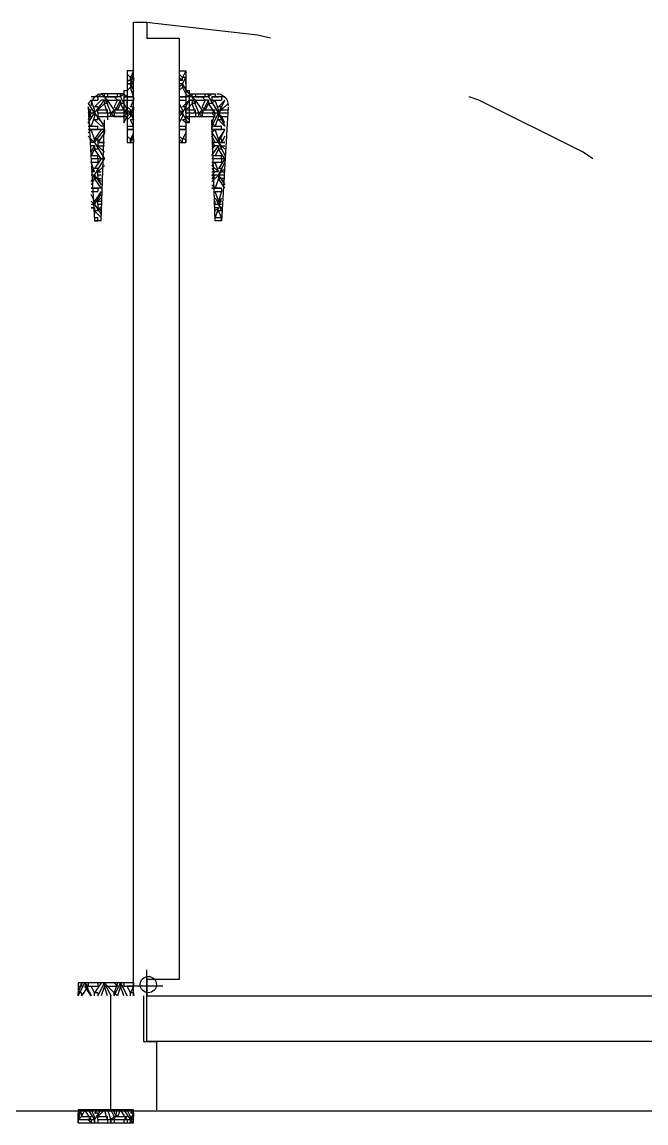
# Model space of a CAD drawing. Header units: millimetres. Extents: x -973 to 28250, y -35942 to 8545.
# Drawn here: x 3964 to 4505, y -11 to 942 of the extents above; entities that cross this region are included whole.
import ezdxf

# ---------------------------------------------------------------- set-up
doc = ezdxf.new("R2010")
doc.units = ezdxf.units.MM
doc.layers.add('R02_DUVAR', color=7, linetype='Continuous')
doc.layers.add('R02_KOT', color=4, linetype='Continuous')

# ---------------------------------------------------------------- blocks, each defined once
blk = doc.blocks.new('R02_SRC_K02')
at = {"color": 133, "linetype": 'Continuous', "lineweight": 25, "true_color": 0x6ec1dd}
for p, q in [((54378.488, 7078.503), (54378.488, 7162.803)), ((54374.541, 7161.393), (54374.541, 7079.913)), ((54373.977, 7158.574), (54374.259, 7158.01)), ((54373.977, 7158.574), (54373.977, 7152.371)), ((54374.541, 7158.574), (54373.977, 7158.574)), ((54373.977, 7158.01), (54373.977, 7158.01)), ((54373.977, 7158.01), (54374.259, 7158.01)), ((54373.977, 7157.446), (54373.977, 7157.728)), ((54373.977, 7157.728), (54373.977, 7157.728)), ((54374.259, 7158.01), (54374.541, 7158.292)), ((54374.541, 7158.01), (54374.259, 7157.728)), ((54374.259, 7157.728), (54374.259, 7158.01)), ((54374.259, 7157.728), (54374.541, 7157.728)), ((54378.488, 7158.574), (54378.77, 7158.01)), ((54378.488, 7158.01), (54378.488, 7157.728)), ((54378.488, 7158.01), (54378.77, 7158.01)), ((54378.77, 7157.446), (54378.488, 7157.728)), ((54378.488, 7157.728), (54378.488, 7157.728)), ((54378.77, 7158.01), (54379.052, 7158.292)), ((54378.77, 7157.728), (54378.77, 7158.01)), ((54379.052, 7157.728), (54378.77, 7157.728)), ((54378.77, 7157.728), (54379.052, 7157.728)), ((54373.695, 7156.882), (54373.695, 7156.882)), ((54373.977, 7157.446), (54373.977, 7157.446)), ((54374.259, 7157.446), (54373.977, 7156.882)), ((54373.977, 7157.446), (54373.977, 7157.446)), ((54373.977, 7157.446), (54373.977, 7157.446)), ((54373.977, 7157.164), (54373.977, 7157.164)), ((54373.977, 7157.164), (54374.259, 7157.164)), ((54373.977, 7156.6), (54374.259, 7157.164)), ((54374.259, 7157.446), (54374.541, 7157.446)), ((54374.259, 7157.446), (54374.259, 7157.164)), ((54374.259, 7157.446), (54374.541, 7157.446)), ((54374.259, 7157.164), (54374.541, 7156.882)), ((54378.77, 7157.446), (54378.488, 7156.882)), ((54378.77, 7157.446), (54378.488, 7157.446)), ((54378.488, 7157.164), (54378.488, 7157.446)), ((54378.488, 7157.446), (54378.488, 7157.446)), ((54378.488, 7157.164), (54378.77, 7157.164)), ((54378.488, 7156.319), (54378.77, 7157.164)), ((54378.77, 7157.446), (54378.77, 7157.164)), ((54378.77, 7157.446), (54379.052, 7157.446)), ((54378.77, 7157.164), (54379.052, 7156.882)), ((54379.334, 7156.882), (54379.052, 7156.882)), ((54379.052, 7156.882), (54379.052, 7156.319)), ((54379.334, 7156.882), (54379.334, 7154.063)), ((54370.594, 7156.319), (54371.721, 7156.319)), ((54370.594, 7156.037), (54370.594, 7156.037)), ((54370.594, 7156.037), (54371.157, 7155.473)), ((54370.875, 7156.319), (54370.875, 7156.319)), ((54370.875, 7156.319), (54370.875, 7156.037)), ((54371.721, 7156.037), (54370.875, 7156.037)), ((54371.721, 7156.319), (54371.157, 7156.319)), ((54371.157, 7155.191), (54371.439, 7156.037)), ((54371.439, 7156.6), (54371.439, 7156.319)), ((54371.439, 7156.6), (54371.439, 7156.319)), ((54373.695, 7156.6), (54371.439, 7156.6)), ((54371.721, 7155.755), (54371.439, 7156.037)), ((54372.003, 7156.319), (54371.721, 7156.6)), ((54371.721, 7156.319), (54371.721, 7156.319)), ((54371.721, 7156.319), (54371.721, 7156.037)), ((54372.003, 7156.319), (54372.003, 7156.6)), ((54372.003, 7156.319), (54372.285, 7156.319)), ((54372.567, 7154.909), (54372.003, 7156.037)), ((54372.003, 7156.037), (54372.003, 7155.755)), ((54372.003, 7156.037), (54372.285, 7156.037)), ((54372.285, 7156.319), (54372.285, 7156.6)), ((54372.567, 7156.319), (54372.285, 7156.319)), ((54372.567, 7156.319), (54372.285, 7156.037)), ((54373.131, 7156.319), (54372.285, 7156.319)), ((54373.131, 7156.037), (54372.285, 7156.037)), ((54372.285, 7156.037), (54372.567, 7155.473)), ((54372.567, 7155.191), (54373.131, 7156.037)), ((54373.131, 7156.6), (54373.131, 7156.319)), ((54373.131, 7156.6), (54373.131, 7156.319)), ((54373.413, 7156.319), (54373.131, 7156.319)), ((54373.413, 7156.319), (54373.131, 7156.037)), ((54373.131, 7155.755), (54373.131, 7156.037)), ((54373.413, 7156.319), (54373.413, 7156.6)), ((54373.413, 7156.319), (54373.413, 7156.6)), ((54373.413, 7156.319), (54373.695, 7156.319)), ((54373.695, 7156.037), (54373.413, 7156.037)), ((54373.413, 7156.037), (54373.413, 7155.755)), ((54373.413, 7156.037), (54373.695, 7156.037)), ((54373.695, 7156.319), (54373.977, 7156.6)), ((54373.695, 7156.319), (54373.977, 7156.319)), ((54373.695, 7156.319), (54373.695, 7156.319)), ((54373.977, 7155.473), (54373.695, 7156.037)), ((54373.695, 7156.037), (54373.695, 7156.037)), ((54373.977, 7156.319), (54374.541, 7156.319)), ((54373.977, 7156.319), (54373.977, 7156.319)), ((54373.977, 7156.319), (54373.977, 7156.037)), ((54373.977, 7156.319), (54373.977, 7156.319)), ((54374.541, 7156.319), (54373.977, 7156.319)), ((54373.977, 7156.037), (54373.977, 7156.037)), ((54373.977, 7156.037), (54373.977, 7156.037)), ((54374.541, 7156.037), (54373.977, 7156.037)), ((54378.488, 7156.319), (54379.052, 7156.319)), ((54378.488, 7156.319), (54378.488, 7156.319)), ((54378.488, 7156.319), (54378.488, 7156.037)), ((54379.052, 7156.319), (54378.488, 7156.319)), ((54379.052, 7156.037), (54378.488, 7156.037)), ((54378.488, 7156.037), (54378.77, 7155.473)), ((54379.334, 7156.6), (54379.052, 7156.319)), ((54379.052, 7156.319), (54379.334, 7156.319)), ((54379.334, 7156.319), (54379.052, 7156.319)), ((54379.334, 7156.037), (54379.052, 7156.037)), ((54379.616, 7156.319), (54379.334, 7156.6)), ((54379.334, 7156.6), (54381.307, 7156.6)), ((54379.334, 7156.319), (54379.334, 7156.319)), ((54379.334, 7156.319), (54379.334, 7156.319)), ((54379.334, 7156.319), (54379.334, 7156.037)), ((54379.334, 7156.319), (54379.334, 7156.319)), ((54379.334, 7156.037), (54379.334, 7156.037)), ((54379.616, 7156.319), (54379.616, 7156.6)), ((54379.616, 7156.319), (54379.898, 7156.319)), ((54380.179, 7154.909), (54379.616, 7156.037)), ((54379.616, 7156.037), (54379.616, 7155.755)), ((54379.616, 7156.037), (54379.898, 7156.037)), ((54379.898, 7156.319), (54379.898, 7156.6)), ((54380.179, 7156.319), (54379.898, 7156.319)), ((54380.179, 7156.319), (54379.898, 7156.037)), ((54380.743, 7156.319), (54379.898, 7156.319)), ((54380.743, 7156.037), (54379.898, 7156.037)), ((54379.898, 7156.037), (54380.179, 7155.473)), ((54380.179, 7155.191), (54380.743, 7156.037)), ((54380.743, 7156.6), (54380.743, 7156.319)), ((54380.743, 7156.6), (54380.743, 7156.319)), ((54381.025, 7156.319), (54380.743, 7156.319)), ((54381.025, 7156.319), (54380.743, 7156.037)), ((54380.743, 7155.755), (54380.743, 7156.037)), ((54381.025, 7156.319), (54381.025, 7156.6)), ((54381.025, 7156.319), (54381.025, 7156.6)), ((54381.025, 7156.319), (54381.307, 7156.319)), ((54381.025, 7156.037), (54381.025, 7155.755)), ((54381.025, 7156.037), (54381.307, 7156.037)), ((54381.307, 7156.319), (54381.589, 7156.6)), ((54381.307, 7156.037), (54381.871, 7155.473)), ((54381.589, 7156.319), (54381.589, 7156.319)), ((54381.589, 7156.319), (54381.589, 7156.037)), ((54381.589, 7156.319), (54381.589, 7156.319)), ((54382.153, 7156.037), (54381.589, 7156.037)), ((54381.871, 7155.191), (54382.153, 7156.037)), ((54382.435, 7155.755), (54382.153, 7156.037)), ((54370.312, 7155.755), (54370.875, 7155.191)), ((54370.312, 7155.473), (54370.875, 7145.605)), ((54370.875, 7155.191), (54370.312, 7155.191)), ((54370.875, 7155.473), (54370.875, 7155.191)), ((54370.875, 7155.473), (54371.157, 7155.473)), ((54371.157, 7154.909), (54370.875, 7155.191)), ((54371.157, 7154.909), (54370.875, 7154.627)), ((54371.157, 7154.909), (54371.157, 7155.191)), ((54371.157, 7154.909), (54371.439, 7154.909)), ((54371.157, 7154.909), (54371.157, 7154.627)), ((54371.157, 7154.909), (54371.439, 7154.909)), ((54371.439, 7154.909), (54372.003, 7155.755)), ((54371.721, 7154.909), (54371.439, 7155.191)), ((54372.567, 7155.191), (54371.439, 7155.191)), ((54371.721, 7154.909), (54371.439, 7154.627)), ((54371.439, 7154.909), (54371.721, 7154.063)), ((54371.721, 7155.755), (54372.003, 7155.755)), ((54372.003, 7155.755), (54372.285, 7155.191)), ((54372.567, 7155.473), (54372.285, 7155.191)), ((54372.567, 7155.473), (54372.567, 7155.473)), ((54372.567, 7154.909), (54372.567, 7155.191)), ((54372.849, 7154.909), (54372.567, 7155.191)), ((54372.567, 7154.909), (54372.567, 7154.627)), ((54372.567, 7154.909), (54372.567, 7154.627)), ((54372.849, 7154.909), (54372.567, 7154.627)), ((54372.849, 7154.627), (54372.849, 7154.909)), ((54372.849, 7154.909), (54373.131, 7154.909)), ((54372.849, 7154.909), (54373.131, 7154.909)), ((54373.131, 7155.755), (54373.413, 7155.755)), ((54373.131, 7154.909), (54373.413, 7155.755)), ((54373.131, 7154.909), (54373.131, 7155.191)), ((54373.695, 7155.191), (54373.131, 7155.191)), ((54373.131, 7154.909), (54373.131, 7154.627)), ((54373.131, 7154.909), (54373.131, 7154.627)), ((54373.413, 7155.755), (54373.695, 7155.473)), ((54373.695, 7155.473), (54373.977, 7155.191)), ((54373.977, 7155.191), (54373.695, 7155.191)), ((54373.695, 7154.909), (54373.977, 7154.909)), ((54373.977, 7155.473), (54373.977, 7155.191)), ((54373.977, 7155.473), (54374.259, 7155.473)), ((54373.977, 7154.909), (54373.977, 7155.191)), ((54373.977, 7155.191), (54373.977, 7155.191)), ((54373.977, 7155.191), (54373.977, 7155.191)), ((54373.977, 7154.909), (54373.977, 7154.909)), ((54373.977, 7154.909), (54373.977, 7154.627)), ((54374.259, 7155.191), (54374.541, 7155.755)), ((54374.259, 7154.909), (54374.259, 7155.191)), ((54374.259, 7154.909), (54374.541, 7154.909)), ((54374.259, 7154.909), (54374.541, 7154.909)), ((54374.259, 7154.909), (54374.259, 7154.627)), ((54374.259, 7154.909), (54374.541, 7154.909)), ((54378.488, 7155.473), (54378.488, 7155.191)), ((54378.488, 7155.473), (54378.77, 7155.473)), ((54378.77, 7154.909), (54378.488, 7155.191)), ((54378.488, 7155.191), (54378.488, 7155.191)), ((54378.77, 7154.909), (54378.488, 7154.627)), ((54378.77, 7154.909), (54378.77, 7155.191)), ((54378.77, 7154.909), (54379.052, 7154.909)), ((54378.77, 7154.909), (54378.77, 7154.627)), ((54378.77, 7154.909), (54379.052, 7154.909)), ((54379.334, 7154.909), (54379.052, 7155.191)), ((54379.334, 7155.191), (54379.052, 7155.191)), ((54379.052, 7154.909), (54379.334, 7155.191)), ((54379.052, 7154.909), (54379.334, 7154.909)), ((54379.052, 7154.909), (54379.052, 7154.909)), ((54379.052, 7154.909), (54379.052, 7154.909)), ((54379.052, 7154.909), (54379.334, 7154.627)), ((54379.334, 7155.755), (54379.616, 7155.755)), ((54379.334, 7155.191), (54379.616, 7155.755)), ((54380.179, 7155.191), (54379.334, 7155.191)), ((54379.334, 7154.909), (54379.334, 7154.627)), ((54379.616, 7155.755), (54379.898, 7155.191)), ((54380.179, 7155.473), (54379.898, 7155.191)), ((54380.179, 7155.473), (54380.179, 7155.473)), ((54380.179, 7154.909), (54380.179, 7155.191)), ((54380.461, 7154.909), (54380.179, 7155.191)), ((54380.179, 7154.909), (54380.179, 7154.627)), ((54380.179, 7154.909), (54380.179, 7154.627)), ((54380.461, 7154.909), (54380.179, 7154.627)), ((54380.461, 7154.627), (54380.461, 7154.909)), ((54380.461, 7154.909), (54380.743, 7154.909)), ((54380.461, 7154.909), (54380.743, 7154.909)), ((54380.743, 7155.755), (54381.025, 7155.755)), ((54380.743, 7154.909), (54381.025, 7155.755)), ((54380.743, 7154.909), (54380.743, 7155.191)), ((54381.589, 7155.191), (54380.743, 7155.191)), ((54380.743, 7154.909), (54380.743, 7154.627)), ((54380.743, 7154.909), (54380.743, 7154.345)), ((54381.025, 7155.755), (54381.589, 7155.191)), ((54381.589, 7155.473), (54381.589, 7155.191)), ((54381.589, 7155.473), (54381.871, 7155.473)), ((54381.589, 7154.909), (54381.589, 7155.191)), ((54381.589, 7154.909), (54381.589, 7154.627)), ((54381.871, 7154.909), (54381.871, 7155.191)), ((54381.871, 7154.909), (54382.435, 7154.909)), ((54381.871, 7154.909), (54382.153, 7154.909)), ((54381.871, 7154.909), (54381.871, 7154.627)), ((54381.871, 7154.909), (54382.153, 7154.909)), ((54382.153, 7154.909), (54382.435, 7155.473)), ((54382.435, 7154.909), (54382.153, 7155.191)), ((54382.435, 7155.191), (54382.153, 7155.191)), ((54382.435, 7154.909), (54382.153, 7154.627)), ((54382.153, 7154.909), (54382.435, 7154.345)), ((54382.435, 7155.755), (54382.435, 7155.755)), ((54370.875, 7154.627), (54370.312, 7154.627)), ((54370.594, 7154.063), (54370.875, 7154.627)), ((54370.594, 7153.781), (54371.157, 7154.345)), ((54370.875, 7154.345), (54370.875, 7154.627)), ((54370.875, 7154.345), (54371.157, 7154.345)), ((54371.157, 7154.627), (54371.439, 7153.781)), ((54372.567, 7154.627), (54371.439, 7154.627)), ((54371.439, 7145.605), (54371.721, 7154.345)), ((54371.721, 7154.063), (54371.439, 7153.781)), ((54371.721, 7154.063), (54371.721, 7154.063)), ((54373.695, 7154.627), (54372.003, 7154.627)), ((54372.003, 7154.345), (54372.003, 7154.345)), ((54372.567, 7154.627), (54372.285, 7154.627)), ((54372.285, 7154.627), (54372.285, 7154.627)), ((54372.567, 7154.627), (54372.567, 7154.627)), ((54373.695, 7154.627), (54373.131, 7154.627)), ((54373.977, 7154.627), (54373.695, 7154.627)), ((54373.695, 7154.345), (54373.977, 7154.627)), ((54373.977, 7154.345), (54373.695, 7154.063)), ((54373.695, 7154.063), (54373.977, 7154.063)), ((54373.695, 7154.063), (54373.695, 7154.063)), ((54373.977, 7154.345), (54373.977, 7154.627)), ((54373.977, 7154.627), (54373.977, 7154.627)), ((54373.977, 7154.627), (54373.977, 7154.627)), ((54373.977, 7154.345), (54374.259, 7154.345)), ((54373.977, 7154.063), (54374.259, 7154.345)), ((54374.259, 7154.627), (54374.541, 7154.063)), ((54378.488, 7154.345), (54378.488, 7154.627)), ((54378.488, 7154.627), (54378.488, 7154.627)), ((54378.488, 7154.345), (54378.77, 7154.345)), ((54378.488, 7153.781), (54378.77, 7154.345)), ((54378.77, 7154.627), (54379.052, 7154.345)), ((54379.334, 7154.627), (54379.052, 7154.627)), ((54379.334, 7154.627), (54379.052, 7154.627)), ((54379.052, 7154.345), (54379.052, 7154.063)), ((54380.179, 7154.627), (54379.334, 7154.627)), ((54379.334, 7154.627), (54380.743, 7154.627)), ((54380.179, 7154.627), (54379.898, 7154.627)), ((54379.898, 7154.627), (54379.898, 7154.627)), ((54380.179, 7154.627), (54380.179, 7154.627)), ((54381.589, 7154.627), (54380.743, 7154.627)), ((54380.743, 7154.345), (54380.743, 7154.345)), ((54381.025, 7153.781), (54381.589, 7154.627)), ((54381.307, 7145.605), (54381.025, 7154.345)), ((54381.025, 7154.063), (54381.025, 7154.063)), ((54381.025, 7154.063), (54381.025, 7154.063)), ((54381.307, 7153.781), (54381.871, 7154.345)), ((54381.589, 7154.345), (54381.589, 7154.627)), ((54381.589, 7154.345), (54381.871, 7154.345)), ((54381.871, 7154.627), (54382.153, 7153.781)), ((54382.435, 7154.627), (54382.153, 7154.627)), ((54382.435, 7154.063), (54382.153, 7153.781)), ((54382.435, 7154.063), (54382.435, 7154.063)), ((54370.594, 7153.781), (54370.594, 7153.781)), ((54371.157, 7152.371), (54370.594, 7153.499)), ((54370.594, 7153.499), (54371.721, 7153.499)), ((54370.594, 7153.499), (54370.594, 7153.499)), ((54370.594, 7153.499), (54371.157, 7152.653)), ((54370.594, 7152.935), (54370.875, 7152.371)), ((54370.875, 7153.499), (54370.875, 7153.781)), ((54371.721, 7153.781), (54370.875, 7153.781)), ((54370.875, 7153.499), (54370.875, 7153.499)), ((54371.721, 7153.499), (54370.875, 7153.499)), ((54371.157, 7152.653), (54371.439, 7153.499)), ((54371.721, 7153.217), (54371.439, 7153.499)), ((54371.439, 7152.371), (54371.721, 7152.935)), ((54371.721, 7153.499), (54371.721, 7153.781)), ((54371.721, 7153.499), (54371.721, 7153.499)), ((54371.721, 7153.217), (54371.721, 7153.217)), ((54373.977, 7153.499), (54373.977, 7153.781)), ((54374.541, 7153.781), (54373.977, 7153.781)), ((54373.977, 7153.499), (54374.541, 7153.499)), ((54373.977, 7153.499), (54373.977, 7153.499)), ((54374.541, 7153.499), (54373.977, 7153.499)), ((54373.977, 7153.217), (54374.259, 7152.653)), ((54374.259, 7152.653), (54374.541, 7152.935)), ((54378.488, 7153.499), (54378.488, 7153.781)), ((54379.052, 7153.781), (54378.488, 7153.781)), ((54378.488, 7153.499), (54379.052, 7153.499)), ((54378.488, 7153.499), (54378.488, 7153.499)), ((54379.052, 7153.499), (54378.488, 7153.499)), ((54378.488, 7153.217), (54378.77, 7152.653)), ((54378.77, 7152.371), (54378.488, 7152.935)), ((54378.77, 7152.653), (54379.052, 7152.935)), ((54381.025, 7153.781), (54381.025, 7153.781)), ((54381.025, 7153.781), (54381.307, 7153.781)), ((54381.025, 7153.499), (54382.435, 7153.499)), ((54381.025, 7153.499), (54381.025, 7153.499)), ((54381.025, 7153.499), (54381.025, 7153.217)), ((54381.025, 7153.499), (54381.307, 7153.499)), ((54381.025, 7153.217), (54381.025, 7153.217)), ((54381.025, 7153.217), (54381.025, 7153.217)), ((54381.025, 7153.217), (54381.589, 7152.371)), ((54381.307, 7153.499), (54381.871, 7152.653)), ((54381.589, 7153.499), (54381.589, 7153.781)), ((54382.435, 7153.781), (54381.589, 7153.781)), ((54381.589, 7153.499), (54381.589, 7153.499)), ((54382.435, 7153.499), (54381.589, 7153.499)), ((54381.871, 7152.653), (54382.153, 7153.499)), ((54382.435, 7153.217), (54382.153, 7153.499)), ((54370.875, 7152.371), (54370.594, 7152.371)), ((54370.875, 7152.089), (54370.594, 7152.089)), ((54370.594, 7151.807), (54370.875, 7152.089)), ((54370.875, 7152.653), (54370.875, 7152.371)), ((54370.875, 7152.653), (54371.157, 7152.653)), ((54371.157, 7152.371), (54370.875, 7152.371)), ((54371.157, 7152.371), (54370.875, 7152.089)), ((54370.875, 7151.807), (54370.875, 7152.089)), ((54371.157, 7152.371), (54371.157, 7152.653)), ((54371.157, 7152.371), (54371.439, 7152.371)), ((54371.721, 7151.244), (54371.157, 7152.089)), ((54371.157, 7152.089), (54371.157, 7151.807)), ((54371.157, 7152.089), (54371.439, 7152.089)), ((54371.721, 7152.371), (54371.439, 7152.371)), ((54371.721, 7152.371), (54371.439, 7152.089)), ((54371.721, 7152.371), (54371.439, 7152.371)), ((54371.721, 7152.089), (54371.439, 7152.089)), ((54371.439, 7152.089), (54371.721, 7151.807)), ((54373.977, 7152.371), (54373.977, 7152.653)), ((54373.977, 7152.653), (54373.977, 7152.653)), ((54373.977, 7152.653), (54374.259, 7152.653)), ((54374.541, 7152.371), (54373.977, 7152.371)), ((54374.541, 7152.653), (54374.259, 7152.371)), ((54374.259, 7152.371), (54374.259, 7152.653)), ((54378.488, 7152.653), (54378.488, 7152.371)), ((54378.488, 7152.653), (54378.77, 7152.653)), ((54378.77, 7152.371), (54378.77, 7152.653)), ((54381.025, 7152.371), (54381.589, 7152.371)), ((54381.589, 7152.371), (54381.025, 7152.371)), ((54381.589, 7152.089), (54381.025, 7152.089)), ((54381.025, 7151.526), (54381.589, 7152.089)), ((54381.589, 7152.653), (54381.589, 7152.371)), ((54381.589, 7152.653), (54381.871, 7152.653)), ((54381.589, 7152.371), (54381.589, 7152.371)), ((54381.589, 7152.371), (54381.589, 7152.089)), ((54381.589, 7151.807), (54381.589, 7152.089)), ((54381.871, 7152.371), (54381.871, 7152.653)), ((54381.871, 7152.371), (54382.153, 7152.371)), ((54381.871, 7152.371), (54382.153, 7152.371)), ((54382.153, 7151.526), (54381.871, 7152.089)), ((54381.871, 7152.089), (54381.871, 7151.807)), ((54381.871, 7152.089), (54382.153, 7152.089)), ((54382.153, 7152.371), (54382.153, 7152.653)), ((54382.153, 7152.371), (54382.153, 7152.371)), ((54382.153, 7152.371), (54382.153, 7152.371)), ((54382.153, 7152.089), (54382.153, 7152.089)), ((54382.153, 7152.089), (54382.153, 7152.089)), ((54382.153, 7152.089), (54382.153, 7152.089)), ((54370.594, 7150.962), (54371.157, 7151.807)), ((54370.875, 7151.807), (54371.157, 7151.807)), ((54370.875, 7150.962), (54370.875, 7151.244)), ((54371.721, 7151.244), (54370.875, 7151.244)), ((54371.157, 7151.807), (54371.439, 7151.244)), ((54371.721, 7151.244), (54371.439, 7151.244)), ((54371.721, 7151.244), (54371.721, 7151.244)), ((54371.721, 7151.244), (54371.721, 7151.244)), ((54381.307, 7150.962), (54381.871, 7151.807)), ((54381.589, 7151.807), (54381.871, 7151.807)), ((54381.589, 7150.962), (54381.589, 7151.244)), ((54382.153, 7151.244), (54381.589, 7151.244)), ((54381.871, 7151.807), (54382.153, 7151.244)), ((54370.594, 7150.962), (54371.721, 7150.962)), ((54370.594, 7150.962), (54370.594, 7150.962)), ((54370.594, 7150.962), (54370.594, 7150.962)), ((54370.594, 7150.962), (54371.157, 7150.116)), ((54370.594, 7150.116), (54370.875, 7149.834)), ((54370.875, 7150.962), (54370.875, 7150.68)), ((54371.721, 7150.68), (54370.875, 7150.68)), ((54370.875, 7150.116), (54370.875, 7149.834)), ((54370.875, 7150.116), (54371.157, 7150.116)), ((54371.157, 7149.834), (54371.439, 7150.68)), ((54371.721, 7150.398), (54371.157, 7149.834)), ((54371.721, 7150.398), (54371.439, 7150.68)), ((54371.439, 7149.834), (54371.721, 7150.116)), ((54371.721, 7150.68), (54371.721, 7150.68)), ((54381.025, 7150.962), (54382.153, 7150.962)), ((54381.025, 7150.962), (54381.025, 7150.962)), ((54381.025, 7150.962), (54381.307, 7150.962)), ((54381.025, 7150.962), (54381.025, 7150.962)), ((54381.025, 7150.962), (54381.307, 7150.962)), ((54381.025, 7150.398), (54381.589, 7149.834)), ((54381.307, 7150.962), (54381.871, 7150.116)), ((54381.589, 7150.962), (54381.589, 7150.68)), ((54382.153, 7150.68), (54381.589, 7150.68)), ((54381.589, 7150.116), (54381.589, 7149.834)), ((54381.589, 7150.116), (54381.871, 7150.116)), ((54381.871, 7149.834), (54382.153, 7150.68)), ((54382.153, 7150.116), (54381.871, 7149.834)), ((54370.875, 7149.834), (54370.594, 7149.834)), ((54371.157, 7149.552), (54370.594, 7148.706)), ((54370.875, 7149.27), (54370.594, 7149.27)), ((54370.594, 7149.27), (54370.875, 7149.27)), ((54370.594, 7148.424), (54371.157, 7149.27)), ((54371.157, 7149.552), (54370.875, 7149.834)), ((54371.157, 7149.552), (54370.875, 7149.27)), ((54370.875, 7149.27), (54370.875, 7149.27)), ((54370.875, 7149.27), (54371.157, 7149.27)), ((54371.157, 7149.834), (54371.157, 7149.834)), ((54371.157, 7149.834), (54371.439, 7149.834)), ((54371.157, 7149.552), (54371.157, 7149.27)), ((54371.157, 7149.552), (54371.439, 7149.552)), ((54371.157, 7149.27), (54371.439, 7148.424)), ((54371.721, 7149.552), (54371.439, 7149.834)), ((54371.721, 7149.834), (54371.439, 7149.834)), ((54371.721, 7149.552), (54371.439, 7149.27)), ((54371.439, 7149.552), (54371.721, 7149.27)), ((54371.721, 7149.27), (54371.439, 7149.27)), ((54381.589, 7149.834), (54381.307, 7149.834)), ((54381.307, 7149.552), (54381.589, 7149.552)), ((54381.871, 7149.552), (54381.307, 7148.706)), ((54381.589, 7149.27), (54381.307, 7149.27)), ((54381.307, 7148.988), (54381.589, 7149.27)), ((54381.307, 7148.424), (54381.871, 7149.27)), ((54381.589, 7149.552), (54381.589, 7149.834)), ((54381.589, 7149.552), (54381.589, 7149.27)), ((54381.589, 7149.27), (54381.589, 7149.27)), ((54381.589, 7149.27), (54381.871, 7149.27)), ((54381.871, 7149.834), (54381.871, 7149.834)), ((54381.871, 7149.834), (54382.153, 7149.834)), ((54381.871, 7149.552), (54382.153, 7149.552)), ((54381.871, 7149.552), (54381.871, 7149.27)), ((54381.871, 7149.552), (54382.153, 7149.552)), ((54381.871, 7149.27), (54382.153, 7148.706)), ((54370.875, 7148.424), (54371.721, 7148.424)), ((54370.875, 7148.424), (54370.875, 7148.424)), ((54370.875, 7148.424), (54370.875, 7148.142)), ((54371.721, 7148.424), (54370.875, 7148.424)), ((54371.439, 7148.142), (54370.875, 7148.142)), ((54370.875, 7148.142), (54371.157, 7147.296)), ((54371.157, 7147.296), (54371.439, 7148.142)), ((54371.721, 7148.706), (54371.439, 7148.424)), ((54371.439, 7148.142), (54371.439, 7148.142)), ((54381.307, 7148.424), (54382.153, 7148.424)), ((54381.307, 7148.424), (54381.307, 7148.424)), ((54381.307, 7148.142), (54381.307, 7148.142)), ((54381.307, 7148.142), (54381.871, 7147.296)), ((54381.589, 7148.424), (54381.589, 7148.424)), ((54381.589, 7148.424), (54381.589, 7148.142)), ((54382.153, 7148.424), (54381.589, 7148.424)), ((54382.153, 7148.142), (54381.589, 7148.142)), ((54371.157, 7147.014), (54370.875, 7147.578)), ((54371.157, 7147.014), (54370.875, 7147.296)), ((54370.875, 7147.296), (54370.875, 7147.296)), ((54370.875, 7147.296), (54371.157, 7147.296)), ((54370.875, 7147.296), (54370.875, 7147.296)), ((54370.875, 7147.296), (54370.875, 7147.296)), ((54371.157, 7147.014), (54371.157, 7147.296)), ((54371.439, 7147.014), (54371.439, 7147.296)), ((54381.871, 7147.014), (54381.307, 7147.86)), ((54381.307, 7147.578), (54381.589, 7147.296)), ((54381.589, 7147.296), (54381.307, 7147.296)), ((54381.589, 7147.014), (54381.589, 7147.296)), ((54381.589, 7147.296), (54381.589, 7147.296)), ((54381.589, 7147.296), (54381.871, 7147.296)), ((54381.871, 7147.296), (54382.153, 7147.86)), ((54381.871, 7147.014), (54381.871, 7147.296)), ((54371.157, 7147.014), (54370.875, 7146.733)), ((54370.875, 7146.733), (54370.875, 7146.733)), ((54370.875, 7145.887), (54371.157, 7146.451)), ((54371.157, 7147.014), (54371.439, 7147.014)), ((54371.439, 7146.451), (54371.157, 7146.733)), ((54371.157, 7146.733), (54371.157, 7146.733)), ((54371.157, 7146.733), (54371.439, 7146.733)), ((54371.157, 7146.733), (54371.439, 7145.887)), ((54371.439, 7146.733), (54371.439, 7146.733)), ((54381.307, 7147.014), (54381.589, 7147.014)), ((54381.589, 7146.733), (54381.307, 7146.733)), ((54381.307, 7146.451), (54381.589, 7146.733)), ((54381.307, 7145.887), (54381.871, 7146.451)), ((54381.589, 7147.014), (54381.589, 7146.733)), ((54381.589, 7146.451), (54381.589, 7146.733)), ((54381.589, 7146.451), (54381.871, 7146.451)), ((54381.871, 7147.014), (54382.153, 7147.014)), ((54381.871, 7147.014), (54382.153, 7147.014)), ((54382.153, 7146.733), (54381.871, 7146.733)), ((54381.871, 7146.733), (54381.871, 7146.733)), ((54381.871, 7146.733), (54382.153, 7146.733)), ((54381.871, 7146.733), (54381.871, 7146.169)), ((54370.875, 7145.605), (54370.875, 7145.887)), ((54371.439, 7145.887), (54370.875, 7145.887)), ((54370.875, 7145.605), (54371.439, 7145.605)), ((54370.875, 7145.605), (54370.875, 7145.605)), ((54371.157, 7145.605), (54371.157, 7145.605)), ((54371.157, 7145.605), (54371.157, 7145.605)), ((54371.157, 7145.605), (54371.157, 7145.605)), ((54381.307, 7145.887), (54381.307, 7145.887)), ((54381.307, 7145.605), (54381.871, 7145.605)), ((54381.589, 7145.605), (54381.589, 7145.887)), ((54381.871, 7145.887), (54381.589, 7145.887)), ((54381.589, 7145.605), (54381.589, 7145.605)), ((54381.589, 7145.605), (54381.589, 7145.605)), ((54381.871, 7145.605), (54381.871, 7145.605)), ((54377.36, 7078.221), (54377.36, 7080.759)), ((54378.488, 7079.631), (54378.488, 7079.349)), ((54379.616, 7079.631), (54379.052, 7078.503)), ((54379.334, 7079.631), (54379.334, 7079.349)), ((54380.179, 7078.503), (54379.616, 7079.631)), ((54379.616, 7079.631), (54379.616, 7079.349)), ((54379.616, 7079.631), (54379.898, 7079.631)), ((54380.179, 7079.631), (54379.898, 7079.349)), ((54379.898, 7079.631), (54380.179, 7078.785)), ((54381.025, 7079.631), (54380.461, 7078.503)), ((54381.025, 7079.631), (54380.743, 7079.349)), ((54381.589, 7078.503), (54381.025, 7079.631)), ((54381.025, 7079.631), (54381.025, 7079.349)), ((54381.025, 7079.631), (54381.307, 7079.631)), ((54381.307, 7079.631), (54381.871, 7078.785)), ((54381.589, 7079.631), (54381.589, 7079.349)), ((54382.717, 7079.631), (54382.153, 7078.503)), ((54382.435, 7079.631), (54382.435, 7079.349)), ((54382.717, 7079.631), (54382.435, 7079.349)), ((54383.281, 7078.503), (54382.717, 7079.631)), ((54382.717, 7079.631), (54382.999, 7079.631)), ((54382.999, 7079.631), (54382.999, 7079.349)), ((54382.999, 7079.631), (54383.281, 7078.785)), ((54375.95, 7079.349), (54379.052, 7079.349)), ((54379.334, 7079.349), (54378.488, 7079.349)), ((54378.488, 7079.349), (54378.77, 7078.785)), ((54378.488, 7078.503), (54378.488, 7079.067)), ((54378.488, 7078.785), (54378.488, 7078.503)), ((54378.488, 7078.785), (54378.77, 7078.785)), ((54378.77, 7078.785), (54379.052, 7079.349)), ((54378.77, 7078.503), (54378.77, 7078.785)), ((54379.334, 7079.349), (54379.052, 7079.349)), ((54379.334, 7079.349), (54379.616, 7079.349)), ((54379.334, 7078.503), (54379.616, 7079.349)), ((54379.616, 7079.349), (54379.898, 7078.503)), ((54380.743, 7079.349), (54379.898, 7079.349)), ((54380.179, 7078.785), (54379.898, 7078.503)), ((54380.179, 7078.785), (54380.743, 7079.349)), ((54380.179, 7078.503), (54380.179, 7078.785)), ((54380.179, 7078.785), (54380.179, 7078.785)), ((54380.743, 7079.349), (54380.743, 7079.349)), ((54380.743, 7079.349), (54381.025, 7079.349)), ((54380.743, 7078.503), (54381.025, 7079.349)), ((54381.025, 7079.349), (54381.307, 7078.503)), ((54382.435, 7079.349), (54381.589, 7079.349)), ((54381.589, 7078.785), (54381.589, 7078.503)), ((54381.589, 7078.785), (54381.871, 7078.785)), ((54381.871, 7078.785), (54382.153, 7079.349)), ((54381.871, 7078.503), (54381.871, 7078.785)), ((54382.435, 7079.349), (54382.153, 7079.349)), ((54382.153, 7078.503), (54382.717, 7079.349)), ((54382.435, 7079.349), (54382.717, 7079.349)), ((54382.435, 7079.349), (54382.999, 7078.503)), ((54383.281, 7079.349), (54382.999, 7079.349)), ((54382.999, 7078.785), (54382.999, 7078.503)), ((54382.999, 7078.785), (54383.281, 7078.785)), ((54383.281, 7078.503), (54383.281, 7078.785)), ((54383.281, 7078.785), (54383.281, 7078.785)), ((54377.36, 7078.503), (54293.342, 7078.503)), ((54377.36, 7074.556), (54377.36, 7078.503)), ((54380.461, 7068.635), (54380.461, 7078.503)), ((54293.342, 7074.556), (54377.36, 7074.556)), ((54376.514, 7074.556), (54376.514, 7068.635)), ((54378.488, 7068.635), (54378.77, 7068.353)), ((54378.488, 7068.353), (54378.488, 7068.071)), ((54378.488, 7068.353), (54378.77, 7068.353)), ((54378.77, 7068.071), (54379.052, 7068.635)), ((54379.052, 7067.789), (54379.616, 7068.635)), ((54379.616, 7068.635), (54379.898, 7068.071)), ((54380.179, 7067.789), (54379.898, 7068.635)), ((54380.179, 7068.353), (54379.898, 7068.071)), ((54380.179, 7068.071), (54380.461, 7068.635)), ((54380.179, 7068.635), (54380.179, 7068.353)), ((54380.179, 7068.353), (54380.179, 7068.353)), ((54380.743, 7068.635), (54380.461, 7067.789)), ((54380.743, 7067.789), (54381.025, 7068.635)), ((54381.025, 7068.635), (54381.589, 7068.071)), ((54381.589, 7068.635), (54381.871, 7068.353)), ((54381.589, 7068.353), (54381.589, 7068.071)), ((54381.589, 7068.353), (54381.871, 7068.353)), ((54381.871, 7068.071), (54382.153, 7068.635)), ((54382.153, 7067.789), (54382.717, 7068.635)), ((54382.717, 7068.635), (54382.999, 7068.071)), ((54383.281, 7067.789), (54382.999, 7068.635)), ((54382.999, 7068.635), (54383.281, 7068.353)), ((54382.999, 7068.353), (54382.999, 7068.071)), ((54382.999, 7068.353), (54383.281, 7068.353)), ((54383.281, 7068.071), (54383.281, 7068.353)), ((54378.77, 7067.789), (54378.488, 7068.071)), ((54378.488, 7068.071), (54378.488, 7068.071)), ((54378.488, 7068.071), (54378.488, 7068.071)), ((54378.77, 7067.789), (54378.488, 7067.507)), ((54378.77, 7067.789), (54378.77, 7068.071)), ((54378.77, 7067.789), (54379.052, 7067.789)), ((54378.77, 7067.789), (54378.77, 7067.507)), ((54378.77, 7067.789), (54379.052, 7067.789)), ((54379.334, 7067.789), (54379.052, 7068.071)), ((54380.179, 7068.071), (54379.052, 7068.071)), ((54379.052, 7067.789), (54379.052, 7067.507)), ((54379.334, 7067.789), (54379.334, 7067.507)), ((54380.179, 7067.789), (54380.179, 7068.071)), ((54380.461, 7067.789), (54380.179, 7068.071)), ((54380.179, 7067.789), (54380.179, 7067.507)), ((54380.179, 7067.789), (54380.179, 7067.507)), ((54380.461, 7067.507), (54380.461, 7067.789)), ((54380.461, 7067.789), (54380.743, 7067.789)), ((54380.461, 7067.789), (54380.461, 7067.507)), ((54380.461, 7067.789), (54380.743, 7067.789)), ((54380.743, 7067.789), (54380.743, 7068.071)), ((54381.589, 7068.071), (54380.743, 7068.071)), ((54380.743, 7067.789), (54380.743, 7067.507)), ((54380.743, 7067.789), (54380.743, 7067.507)), ((54381.589, 7067.789), (54381.589, 7068.071)), ((54381.589, 7067.789), (54381.589, 7067.507)), ((54381.871, 7067.789), (54381.871, 7068.071)), ((54381.871, 7067.789), (54383.281, 7067.789)), ((54381.871, 7067.789), (54382.153, 7067.789)), ((54381.871, 7067.789), (54381.871, 7067.507)), ((54381.871, 7067.789), (54382.153, 7067.789)), ((54382.435, 7067.789), (54382.153, 7068.071)), ((54382.999, 7068.071), (54382.153, 7068.071)), ((54382.435, 7067.789), (54382.153, 7067.507)), ((54382.153, 7067.789), (54382.153, 7067.507)), ((54383.281, 7067.789), (54383.281, 7068.071)), ((54383.281, 7067.789), (54383.281, 7067.507))]:
    blk.add_line(p, q, dxfattribs=at)
at = {"color": 7, "linetype": 'Continuous', "lineweight": 25}
for points in [[(54366.646, 7161.393), (54367.774, 7161.675), (54377.642, 7162.803)], [(54338.734, 7150.962), (54339.58, 7151.526), (54348.602, 7156.037), (54349.448, 7156.319)]]:
    blk.add_lwpolyline(points, dxfattribs=at)
at = {"color": 133, "linetype": 'Continuous', "lineweight": 25, "true_color": 0x6ec1dd}
for points in [[(54378.488, 7162.803), (54377.36, 7162.803), (54377.36, 7161.393), (54374.541, 7161.393)], [(54374.541, 7157.164), (54374.259, 7157.446), (54373.977, 7158.01)], [(54378.488, 7158.574), (54379.052, 7158.574), (54379.052, 7152.371), (54378.488, 7152.371)], [(54379.052, 7157.446), (54378.77, 7157.446), (54378.488, 7158.292)], [(54373.977, 7156.882), (54373.695, 7156.6), (54373.413, 7156.319), (54372.849, 7154.909)], [(54373.977, 7156.882), (54373.695, 7156.882), (54373.695, 7154.063)], [(54378.488, 7157.446), (54378.77, 7157.446), (54379.052, 7157.446)], [(54372.003, 7156.6), (54372.003, 7156.319), (54371.157, 7154.909), (54370.594, 7153.781)], [(54371.721, 7153.781), (54371.157, 7154.909), (54370.594, 7156.037)], [(54372.003, 7156.319), (54373.413, 7156.319), (54373.695, 7156.319)], [(54374.259, 7155.473), (54373.977, 7155.755), (54373.695, 7156.037)], [(54378.77, 7155.191), (54379.052, 7155.473), (54379.052, 7156.037)], [(54379.334, 7155.755), (54379.334, 7156.037), (54379.052, 7156.037)], [(54379.616, 7156.6), (54379.616, 7156.319), (54379.334, 7155.755)], [(54379.616, 7156.319), (54381.025, 7156.319), (54382.153, 7156.319)], [(54381.307, 7156.6), (54381.025, 7156.319), (54380.461, 7154.909)], [(54382.435, 7154.063), (54381.871, 7154.909), (54381.025, 7156.037)], [(54370.312, 7154.909), (54371.157, 7154.909), (54372.567, 7154.909), (54373.695, 7154.909)], [(54374.541, 7154.627), (54374.259, 7154.909), (54373.977, 7155.473)], [(54374.541, 7155.191), (54374.259, 7154.909), (54373.977, 7154.345)], [(54379.334, 7155.755), (54379.052, 7155.191), (54378.77, 7154.909), (54378.488, 7154.345)], [(54379.334, 7154.063), (54379.052, 7154.627), (54378.77, 7154.909), (54378.488, 7155.473)], [(54378.488, 7154.909), (54378.77, 7154.909), (54379.052, 7154.909)], [(54379.334, 7154.909), (54380.179, 7154.909), (54381.589, 7154.909)], [(54382.435, 7155.755), (54381.871, 7154.909), (54381.025, 7153.781)], [(54382.435, 7155.473), (54381.871, 7145.605), (54381.589, 7145.605)], [(54371.721, 7153.217), (54371.157, 7152.371), (54370.594, 7151.244)], [(54381.871, 7152.371), (54381.025, 7153.499), (54381.025, 7153.781)], [(54382.435, 7152.935), (54381.871, 7152.371), (54381.025, 7150.962)], [(54370.594, 7152.371), (54371.157, 7152.371), (54371.721, 7152.371)], [(54371.721, 7148.988), (54371.157, 7149.552), (54370.594, 7150.68)], [(54382.153, 7148.988), (54381.871, 7149.552), (54381.025, 7150.962)], [(54370.594, 7149.552), (54371.157, 7149.552), (54371.721, 7149.552)], [(54371.439, 7147.578), (54371.157, 7147.014), (54370.875, 7146.451)], [(54382.153, 7147.296), (54381.871, 7147.014), (54381.307, 7146.169)], [(54370.875, 7147.014), (54371.157, 7147.014), (54371.439, 7147.014)], [(54370.875, 7146.733), (54370.875, 7146.451), (54371.157, 7146.451)], [(54374.541, 7079.913), (54377.36, 7079.913), (54377.36, 7078.503)], [(54378.488, 7078.503), (54378.488, 7079.631), (54383.281, 7079.631), (54383.281, 7078.503)], [(54377.642, 7078.503), (54377.642, 7074.556), (54376.514, 7074.556)], [(54378.77, 7067.507), (54378.77, 7067.789), (54378.488, 7068.353)], [(54379.334, 7068.635), (54378.77, 7067.789), (54378.77, 7067.507)], [(54381.871, 7067.507), (54381.871, 7067.789), (54381.307, 7068.635)], [(54382.435, 7068.635), (54381.871, 7067.789), (54381.871, 7067.507)], [(54378.488, 7067.789), (54378.77, 7067.789), (54380.179, 7067.789), (54381.589, 7067.789)], [(54383.281, 7067.507), (54383.281, 7067.789), (54382.999, 7068.071)]]:
    blk.add_lwpolyline(points, dxfattribs=at)
for points in [[(54379.052, 7156.882), (54379.052, 7156.882)], [(54379.052, 7154.063), (54379.052, 7154.063)], [(54378.488, 7068.635), (54383.281, 7068.635), (54383.281, 7067.507), (54378.488, 7067.507)]]:
    blk.add_lwpolyline(points, close=True, dxfattribs=at)
for points in [[(54370.585, 7156.295), (54370.399, 7156.101), (54370.3, 7155.838), (54370.313, 7155.569)], [(54371.298, 7156.6), (54371.029, 7156.6), (54370.771, 7156.49), (54370.585, 7156.295)], [(54381.88, 7156.295), (54381.694, 7156.49), (54381.436, 7156.6), (54381.166, 7156.6)], [(54382.152, 7155.569), (54382.164, 7155.838), (54382.066, 7156.101), (54381.88, 7156.295)], [(54377.219, 7080.195), (54376.83, 7080.195), (54376.514, 7079.879), (54376.514, 7079.49)], [(54377.924, 7079.49), (54377.924, 7079.879), (54377.608, 7080.195), (54377.219, 7080.195)], [(54376.514, 7079.49), (54376.514, 7079.101), (54376.83, 7078.785), (54377.219, 7078.785)], [(54377.219, 7078.785), (54377.608, 7078.785), (54377.924, 7079.101), (54377.924, 7079.49)]]:
    blk.add_open_spline(points, degree=3, dxfattribs=at)
blk = doc.blocks.new('R02_CK_D03_H_N1_1_M')
at = {"xscale": -10, "yscale": 10}
blk.add_blockref('R02_SRC_K02', (543981.0103, -70685.69125), dxfattribs=at)

msp = doc.modelspace()

# ---------------------------------------------------------------- linework, layer by layer
at = {"layer": 'R02_KOT'}
for p, q in [((0, 0, 2500), (12500, 0, 2500)), ((0, 0, 2800), (12500, 0, 2800))]:
    msp.add_line(p, q, dxfattribs=at)

# ---------------------------------------------------------------- block references
at = {"layer": 'R02_DUVAR'}
for p in [(3865, 0), (3865, 0, 2820)]:
    msp.add_blockref('R02_CK_D03_H_N1_1_M', p, dxfattribs=at)

doc.saveas('drawing.dxf')
